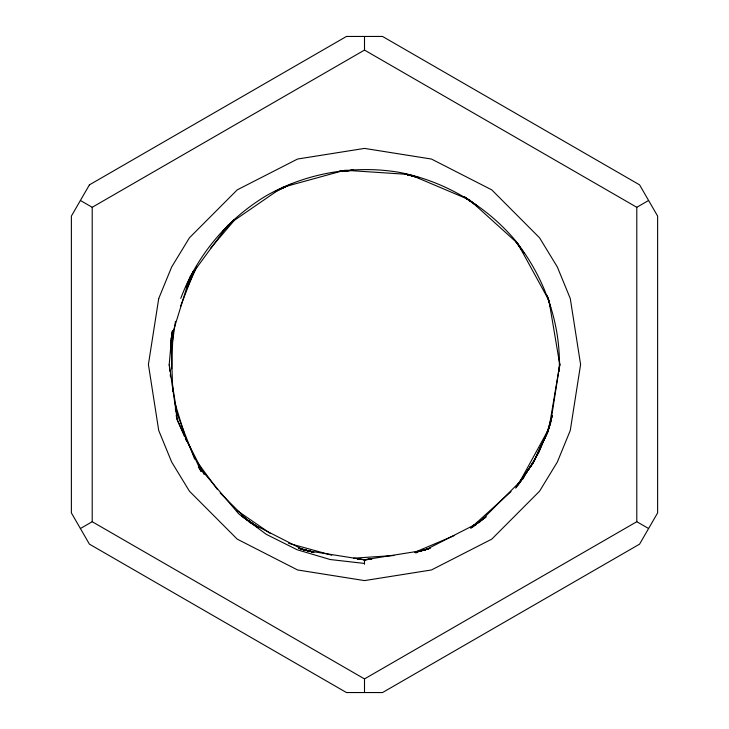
<?xml version="1.0" encoding="UTF-8"?>
<svg xmlns="http://www.w3.org/2000/svg" width="729" height="729" viewBox="0 0 729 729"><rect width="100%" height="100%" fill="white"/><g stroke="black" fill="none" stroke-linecap="round" stroke-linejoin="round"><path stroke-width="1.09" d="M171.68 368.883L173.028 330.811M169.921 371.234L169.228 364.5L172.08 331.267M170.914 345.3L171.98 332.98M559.179 371.243C561.512 323.576 544.062 276.163 514.264 239.194C484.521 204.548 443.323 180.728 398.462 172.208C353.365 164.836 306.481 173.128 266.65 195.518C227.339 218.946 196.803 255.551 180.765 298.398M559.216 370.168L559.772 364.5L559.28 358.868M172.427 333.071L172.655 330.829M172.427 342.384L175.461 321.38M517.699 243.422L548.946 300.412L559.772 364.5L550.441 424.123L538.74 452.654L522.675 478.999L479.5 522.31L424.961 550.167L364.5 559.772L304.275 550.249L249.765 522.502L220.249 493.041M548.946 428.588L559.772 364.5M548.117 430.948L552.163 415.721M548.281 430.21L552.208 415.484M548.08 430.766L552.145 415.703M546.75 433.527L550.641 420.442M170.923 338.839L190.078 276.719M180.519 306.408L194.689 269.839M191.271 277.066L193.996 270.842M187.544 286.916L196.93 266.632M534.375 460.61L547.634 431.978M186.068 286.889L193.313 271.27M533.664 462.031L547.98 431.313M193.149 271.717L186.888 285.103L193.067 272.008M186.806 285.285L193.385 271.27M534.239 460.664L547.889 431.559M533.61 461.94L547.789 431.841M518.237 484.603L548.408 429.572M517.827 484.758L533.254 462.55M517.626 485.004L533.145 462.742M518.292 483.956L533.291 462.669M516.15 486.963L532.48 463.872M190.734 275.817L227.885 225.234M210.49 248.389L234.428 220.213M222.463 231.467L234.428 219.411M233.772 220.158L225.17 228.742L232.405 221.534M222.363 231.521L234.127 219.839M471.964 526.903L511.038 491.592M485.988 516.843L472.073 526.675L484.758 517.827M484.931 517.608L472.009 526.721L484.749 517.745M470.688 527.596L486.07 516.879M230.391 223.065L280.237 188.747M80.4 200.475L92.209 207.291L364.5 50.082L364.5 36.45M80.4 528.525L92.209 521.709L364.5 678.918L364.5 692.55M364.5 50.082L636.791 207.291L648.6 200.475M364.5 678.918L636.791 521.709L648.6 528.525M276.273 191.025L287.481 185.731M276.136 191.025L291.764 183.863M414.765 552.3L453.985 535.706M283.162 187.18L342.594 170.832M427.814 549.028L415.831 552.154L429.964 548.272M415.904 552.117L430.119 548.308M415.375 552.263L428.497 548.791M339.249 171.497L352.426 170.258M357.529 559.116L365.42 559.763L371.079 559.243M338.812 171.515L353.173 170.222M371.881 559.097L364.145 559.772L370.879 559.189M338.976 171.443L353.301 170.249M339.486 171.37L353.228 170.258M363.434 559.763L371.334 559.116M353.693 558.177L393.952 555.516M344.753 170.231L407.374 174.368M357.675 559.125L365.384 559.763M357.347 559.161L360.828 559.471M357.939 559.252L360.135 559.453M364.5 563.444L330.155 559.526L297.122 549.739L266.313 534.348L238.784 513.918L198.889 466.943M404.923 173.994L419.084 177.694L404.823 173.857M298.899 548.418L313.078 552.126M404.404 173.839L417.517 177.302M300.649 548.837L313.752 552.3M419.257 177.785L405.051 173.976L419.221 177.794M300.703 548.773L313.816 552.309M299.337 548.381L313.525 552.236M288.566 543.305L331.786 555.197M298.854 548.208L313.033 552.099M409.607 174.513L469.467 199.846L516.861 242.666M236.852 510.382L270.085 533.264M464.665 197.277L475.618 204.858M244.215 517.8L256.963 526.63M464.309 196.976L476.083 205.168M241.946 516.178L258.376 527.614L243.459 517.198M255.697 525.782L243.049 516.879L256.881 526.648M464.665 197.094L476.73 205.614M464.829 197.195L476.839 205.687M198.033 463.115L217.269 489.305M516.159 242.046L521.39 249.436M522.693 251.286L523.996 253.136M515.667 241.317L521.536 249.646M515.275 240.57L522.975 251.651M198.379 467.052L201.158 471.499L177.229 419.795L176.154 415.521M187.572 442.038L204.111 474.442M546.85 295.163L547.789 297.168M184.473 436.389L177.229 419.795L169.228 364.5M185.385 438.457L186.742 441.574M175.252 409.015L194.689 459.161M174.559 401.943L184.464 434.074M547.88 297.414L550.696 307.93M548.117 298.07L550.641 307.602M172.418 384.602L177.193 414.765M170.258 374.606L170.486 376.847M170.969 339.96L172.791 391.473M636.791 207.291L636.791 521.709M364.5 559.772L364.5 564.255M92.209 207.291L92.209 521.709M523.859 477.349A195.272 195.272 0 0 1 522.547 479.181M521.208 480.994A195.272 195.272 0 0 1 515.667 488.102M476.356 524.561A195.272 195.272 0 0 1 470.761 528.325M417.826 552.345A195.272 195.272 0 0 1 415.658 552.947M158.722 298.535L148.406 364.5L158.722 430.474L171.68 462.049L189.449 491.209L237.235 539.141L297.587 569.969L364.509 580.594L431.431 569.969L491.783 539.132L539.56 491.2L557.33 462.031L570.278 430.465L580.594 364.5L570.278 298.526L557.321 266.951L539.551 237.791L491.765 189.859L431.413 159.031L364.491 148.406L297.569 159.031L237.217 189.868L189.44 237.8L171.67 266.969L158.722 298.535M89.421 184.856L71.378 216.094L71.378 512.906L89.421 544.144L346.466 692.55L382.534 692.55L639.579 544.144L657.622 512.906L657.622 216.094L639.579 184.856L382.534 36.45L346.466 36.45L89.421 184.856M288.137 185.458L274.751 191.727L288.201 185.476"/></g></svg>
